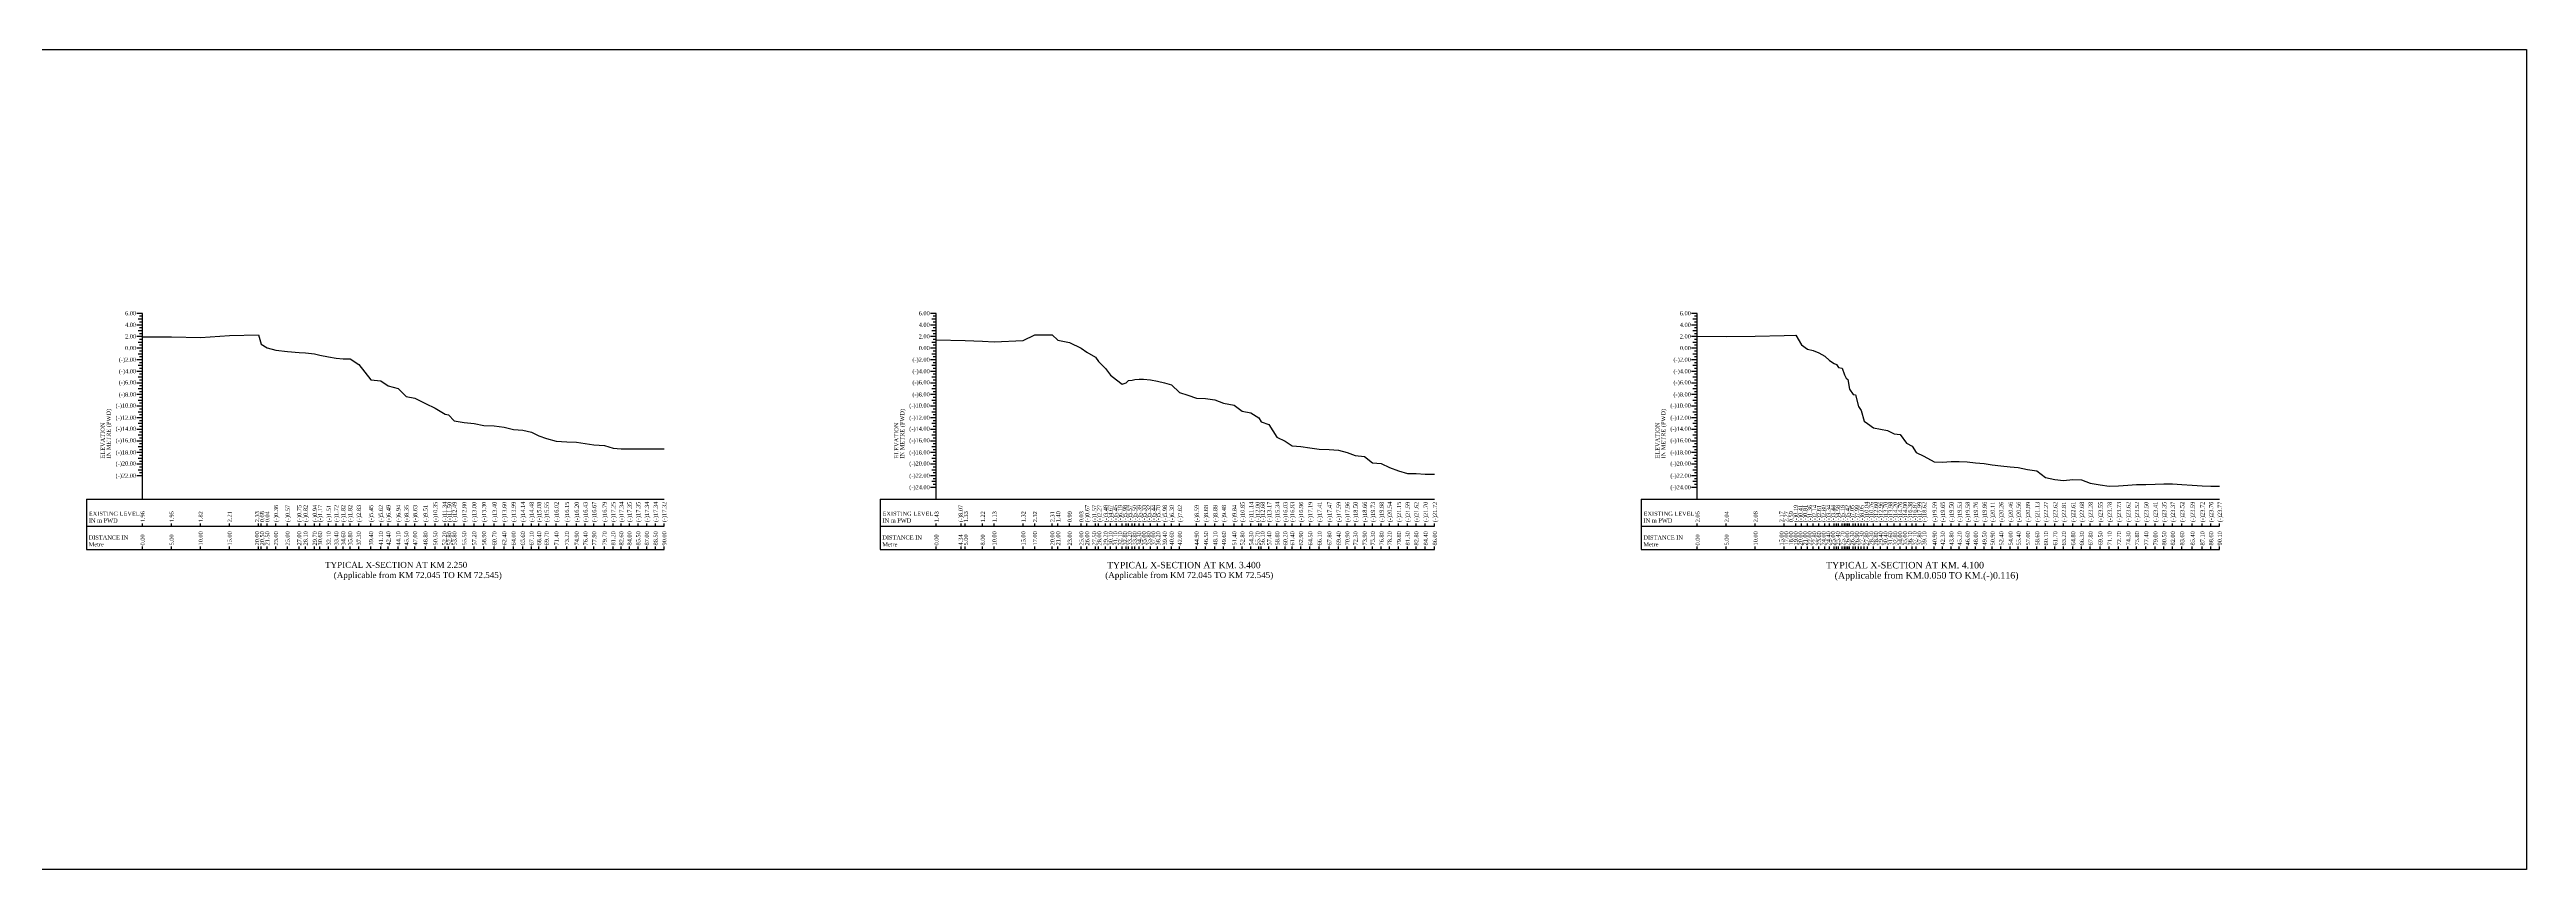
# Model space of a CAD drawing. Header units: metres. Extents: x -1354 to 3686, y -9962 to -7697.
# Drawn here: x -35 to 392.4, y -8033.9 to -7892.6 of the extents above; entities that cross this region are included whole.
import ezdxf
from ezdxf.enums import TextEntityAlignment as Align

# ---------------------------------------------------------------- set-up
doc = ezdxf.new("R2010")
doc.units = ezdxf.units.M
doc.styles.get("Standard").update_dxf_attribs({"font": 'times.ttf'})

msp = doc.modelspace()

# ---------------------------------------------------------------- linework, layer by layer
at = {"color": 0, "lineweight": -2}
for p, q in [((-18.990792, -7938.086818), (-19.990792, -7938.086818)), ((-18.990792, -7940.086818), (-19.990792, -7940.086818)), ((-18.990792, -7939.086818), (-19.740792, -7939.086818)), ((-18.990792, -7938.586818), (-19.490792, -7938.586818)), ((-18.990792, -7939.586818), (-19.490792, -7939.586818)), ((-18.990792, -7940.586818), (-19.490792, -7940.586818)), ((-18.990792, -7970.086818), (-18.990792, -7938.086818)), ((117.949585, -7938.086818), (116.949585, -7938.086818)), ((117.949585, -7940.086818), (116.949585, -7940.086818)), ((117.949585, -7939.086818), (117.199585, -7939.086818)), ((117.949585, -7938.586818), (117.449585, -7938.586818)), ((117.949585, -7939.586818), (117.449585, -7939.586818)), ((117.949585, -7940.586818), (117.449585, -7940.586818)), ((117.949585, -7970.086818), (117.949585, -7938.086818)), ((249.273106, -7938.086818), (248.273106, -7938.086818)), ((249.273106, -7940.086818), (248.273106, -7940.086818)), ((249.273106, -7939.086818), (248.523106, -7939.086818)), ((249.273106, -7938.586818), (248.773106, -7938.586818)), ((249.273106, -7939.586818), (248.773106, -7939.586818)), ((249.273106, -7940.586818), (248.773106, -7940.586818)), ((249.273106, -7970.086818), (249.273106, -7938.086818)), ((-18.990792, -7942.086818), (-19.990792, -7942.086818)), ((-18.990792, -7944.086818), (-19.990792, -7944.086818)), ((-18.990792, -7941.086818), (-19.740792, -7941.086818)), ((-18.990792, -7943.086818), (-19.740792, -7943.086818)), ((-18.990792, -7945.086818), (-19.740792, -7945.086818)), ((-18.990792, -7941.586818), (-19.490792, -7941.586818)), ((-18.990792, -7942.586818), (-19.490792, -7942.586818)), ((-18.990792, -7943.586818), (-19.490792, -7943.586818)), ((-18.990792, -7944.586818), (-19.490792, -7944.586818)), ((117.949585, -7942.086818), (116.949585, -7942.086818)), ((117.949585, -7944.086818), (116.949585, -7944.086818)), ((117.949585, -7941.086818), (117.199585, -7941.086818)), ((117.949585, -7943.086818), (117.199585, -7943.086818)), ((117.949585, -7945.086818), (117.199585, -7945.086818)), ((117.949585, -7941.586818), (117.449585, -7941.586818)), ((117.949585, -7942.586818), (117.449585, -7942.586818)), ((117.949585, -7943.586818), (117.449585, -7943.586818)), ((117.949585, -7944.586818), (117.449585, -7944.586818)), ((249.273106, -7942.086818), (248.273106, -7942.086818)), ((249.273106, -7944.086818), (248.273106, -7944.086818)), ((249.273106, -7941.086818), (248.523106, -7941.086818)), ((249.273106, -7943.086818), (248.523106, -7943.086818)), ((249.273106, -7945.086818), (248.523106, -7945.086818)), ((249.273106, -7941.586818), (248.773106, -7941.586818)), ((249.273106, -7942.586818), (248.773106, -7942.586818)), ((249.273106, -7943.586818), (248.773106, -7943.586818)), ((249.273106, -7944.586818), (248.773106, -7944.586818)), ((-18.990792, -7946.086818), (-19.990792, -7946.086818)), ((-18.990792, -7948.086818), (-19.990792, -7948.086818)), ((-18.990792, -7947.086818), (-19.740792, -7947.086818)), ((-18.990792, -7949.086818), (-19.740792, -7949.086818)), ((-18.990792, -7945.586818), (-19.490792, -7945.586818)), ((-18.990792, -7946.586818), (-19.490792, -7946.586818)), ((-18.990792, -7947.586818), (-19.490792, -7947.586818)), ((-18.990792, -7948.586818), (-19.490792, -7948.586818)), ((117.949585, -7946.086818), (116.949585, -7946.086818)), ((117.949585, -7948.086818), (116.949585, -7948.086818)), ((117.949585, -7947.086818), (117.199585, -7947.086818)), ((117.949585, -7949.086818), (117.199585, -7949.086818)), ((117.949585, -7945.586818), (117.449585, -7945.586818)), ((117.949585, -7946.586818), (117.449585, -7946.586818)), ((117.949585, -7947.586818), (117.449585, -7947.586818)), ((117.949585, -7948.586818), (117.449585, -7948.586818)), ((249.273106, -7946.086818), (248.273106, -7946.086818)), ((249.273106, -7948.086818), (248.273106, -7948.086818)), ((249.273106, -7947.086818), (248.523106, -7947.086818)), ((249.273106, -7949.086818), (248.523106, -7949.086818)), ((249.273106, -7945.586818), (248.773106, -7945.586818)), ((249.273106, -7946.586818), (248.773106, -7946.586818)), ((249.273106, -7947.586818), (248.773106, -7947.586818)), ((249.273106, -7948.586818), (248.773106, -7948.586818)), ((-18.990792, -7950.086818), (-19.990792, -7950.086818)), ((-18.990792, -7952.086818), (-19.990792, -7952.086818)), ((-18.990792, -7951.086818), (-19.740792, -7951.086818)), ((-18.990792, -7953.086818), (-19.740792, -7953.086818)), ((-18.990792, -7949.586818), (-19.490792, -7949.586818)), ((-18.990792, -7950.586818), (-19.490792, -7950.586818)), ((-18.990792, -7951.586818), (-19.490792, -7951.586818)), ((-18.990792, -7952.586818), (-19.490792, -7952.586818)), ((-18.990792, -7953.586818), (-19.490792, -7953.586818)), ((117.949585, -7950.086818), (116.949585, -7950.086818)), ((117.949585, -7952.086818), (116.949585, -7952.086818)), ((117.949585, -7951.086818), (117.199585, -7951.086818)), ((117.949585, -7953.086818), (117.199585, -7953.086818)), ((117.949585, -7949.586818), (117.449585, -7949.586818)), ((117.949585, -7950.586818), (117.449585, -7950.586818)), ((117.949585, -7951.586818), (117.449585, -7951.586818)), ((117.949585, -7952.586818), (117.449585, -7952.586818)), ((117.949585, -7953.586818), (117.449585, -7953.586818)), ((249.273106, -7950.086818), (248.273106, -7950.086818)), ((249.273106, -7952.086818), (248.273106, -7952.086818)), ((249.273106, -7951.086818), (248.523106, -7951.086818)), ((249.273106, -7953.086818), (248.523106, -7953.086818)), ((249.273106, -7949.586818), (248.773106, -7949.586818)), ((249.273106, -7950.586818), (248.773106, -7950.586818)), ((249.273106, -7951.586818), (248.773106, -7951.586818)), ((249.273106, -7952.586818), (248.773106, -7952.586818)), ((249.273106, -7953.586818), (248.773106, -7953.586818)), ((-18.990792, -7954.086818), (-19.990792, -7954.086818)), ((-18.990792, -7956.086818), (-19.990792, -7956.086818)), ((-18.990792, -7955.086818), (-19.740792, -7955.086818)), ((-18.990792, -7957.086818), (-19.740792, -7957.086818)), ((-18.990792, -7954.586818), (-19.490792, -7954.586818)), ((-18.990792, -7955.586818), (-19.490792, -7955.586818)), ((-18.990792, -7956.586818), (-19.490792, -7956.586818)), ((-18.990792, -7957.586818), (-19.490792, -7957.586818)), ((117.949585, -7954.086818), (116.949585, -7954.086818)), ((117.949585, -7956.086818), (116.949585, -7956.086818)), ((117.949585, -7955.086818), (117.199585, -7955.086818)), ((117.949585, -7957.086818), (117.199585, -7957.086818)), ((117.949585, -7954.586818), (117.449585, -7954.586818)), ((117.949585, -7955.586818), (117.449585, -7955.586818)), ((117.949585, -7956.586818), (117.449585, -7956.586818)), ((117.949585, -7957.586818), (117.449585, -7957.586818)), ((249.273106, -7954.086818), (248.273106, -7954.086818)), ((249.273106, -7956.086818), (248.273106, -7956.086818)), ((249.273106, -7955.086818), (248.523106, -7955.086818)), ((249.273106, -7957.086818), (248.523106, -7957.086818)), ((249.273106, -7954.586818), (248.773106, -7954.586818)), ((249.273106, -7955.586818), (248.773106, -7955.586818)), ((249.273106, -7956.586818), (248.773106, -7956.586818)), ((249.273106, -7957.586818), (248.773106, -7957.586818)), ((-18.990792, -7958.086818), (-19.990792, -7958.086818)), ((-18.990792, -7960.086818), (-19.990792, -7960.086818)), ((-18.990792, -7962.086818), (-19.990792, -7962.086818)), ((-18.990792, -7959.086818), (-19.740792, -7959.086818)), ((-18.990792, -7961.086818), (-19.740792, -7961.086818)), ((-18.990792, -7958.586818), (-19.490792, -7958.586818)), ((-18.990792, -7959.586818), (-19.490792, -7959.586818)), ((-18.990792, -7960.586818), (-19.490792, -7960.586818)), ((-18.990792, -7961.586818), (-19.490792, -7961.586818)), ((117.949585, -7958.086818), (116.949585, -7958.086818)), ((117.949585, -7960.086818), (116.949585, -7960.086818)), ((117.949585, -7962.086818), (116.949585, -7962.086818)), ((117.949585, -7959.086818), (117.199585, -7959.086818)), ((117.949585, -7961.086818), (117.199585, -7961.086818)), ((117.949585, -7958.586818), (117.449585, -7958.586818)), ((117.949585, -7959.586818), (117.449585, -7959.586818)), ((117.949585, -7960.586818), (117.449585, -7960.586818)), ((117.949585, -7961.586818), (117.449585, -7961.586818)), ((249.273106, -7958.086818), (248.273106, -7958.086818)), ((249.273106, -7960.086818), (248.273106, -7960.086818)), ((249.273106, -7962.086818), (248.273106, -7962.086818)), ((249.273106, -7959.086818), (248.523106, -7959.086818)), ((249.273106, -7961.086818), (248.523106, -7961.086818)), ((249.273106, -7958.586818), (248.773106, -7958.586818)), ((249.273106, -7959.586818), (248.773106, -7959.586818)), ((249.273106, -7960.586818), (248.773106, -7960.586818)), ((249.273106, -7961.586818), (248.773106, -7961.586818)), ((-18.990792, -7964.086818), (-19.990792, -7964.086818)), ((-18.990792, -7966.086818), (-19.990792, -7966.086818)), ((-18.990792, -7963.086818), (-19.740792, -7963.086818)), ((-18.990792, -7965.086818), (-19.740792, -7965.086818)), ((-18.990792, -7962.586818), (-19.490792, -7962.586818)), ((-18.990792, -7963.586818), (-19.490792, -7963.586818)), ((-18.990792, -7964.586818), (-19.490792, -7964.586818)), ((-18.990792, -7965.586818), (-19.490792, -7965.586818)), ((117.949585, -7964.086818), (116.949585, -7964.086818)), ((117.949585, -7966.086818), (116.949585, -7966.086818)), ((117.949585, -7963.086818), (117.199585, -7963.086818)), ((117.949585, -7965.086818), (117.199585, -7965.086818)), ((117.949585, -7962.586818), (117.449585, -7962.586818)), ((117.949585, -7963.586818), (117.449585, -7963.586818)), ((117.949585, -7964.586818), (117.449585, -7964.586818)), ((117.949585, -7965.586818), (117.449585, -7965.586818)), ((249.273106, -7964.086818), (248.273106, -7964.086818)), ((249.273106, -7966.086818), (248.273106, -7966.086818)), ((249.273106, -7963.086818), (248.523106, -7963.086818)), ((249.273106, -7965.086818), (248.523106, -7965.086818)), ((249.273106, -7962.586818), (248.773106, -7962.586818)), ((249.273106, -7963.586818), (248.773106, -7963.586818)), ((249.273106, -7964.586818), (248.773106, -7964.586818)), ((249.273106, -7965.586818), (248.773106, -7965.586818)), ((-28.662602, -7970.086818), (71.009208, -7970.086818)), ((108.277774, -7970.086818), (203.949585, -7970.086818)), ((117.949585, -7968.086818), (116.949585, -7968.086818)), ((117.949585, -7967.086818), (117.199585, -7967.086818)), ((117.949585, -7966.586818), (117.449585, -7966.586818)), ((117.949585, -7967.586818), (117.449585, -7967.586818)), ((239.601295, -7970.086818), (339.373106, -7970.086818)), ((249.273106, -7968.086818), (248.273106, -7968.086818)), ((249.273106, -7967.086818), (248.523106, -7967.086818)), ((249.273106, -7966.586818), (248.773106, -7966.586818)), ((249.273106, -7967.586818), (248.773106, -7967.586818)), ((-28.662602, -7974.792125), (71.009208, -7974.792125)), ((108.277774, -7974.792125), (203.949585, -7974.792125)), ((239.601295, -7974.792125), (339.373106, -7974.792125)), ((-28.662602, -7978.792125), (71.009208, -7978.792125)), ((108.277774, -7978.792125), (203.949585, -7978.792125)), ((239.601295, -7978.792125), (339.373106, -7978.792125))]:
    msp.add_line(p, q, dxfattribs=at)
for p, q in [((-18.990792, -7944.086818), (-19.990792, -7944.086818)), ((117.949585, -7944.086818), (116.949585, -7944.086818)), ((249.273106, -7944.086818), (248.273106, -7944.086818)), ((-28.662602, -7970.086818), (-28.662602, -7978.792125)), ((108.277774, -7970.086818), (108.277774, -7978.792125)), ((239.601295, -7970.086818), (239.601295, -7978.792125)), ((-18.990792, -7974.792125), (-18.990792, -7974.292125)), ((-13.990792, -7974.792125), (-13.990792, -7974.292125)), ((-8.990792, -7974.792125), (-8.990792, -7974.292125)), ((-3.990792, -7974.792125), (-3.990792, -7974.292125)), ((1.009208, -7974.792125), (1.009208, -7974.292125)), ((1.509208, -7974.792125), (1.509208, -7974.292125)), ((2.509208, -7974.792125), (2.509208, -7974.292125)), ((4.009208, -7974.792125), (4.009208, -7974.292125)), ((6.009208, -7974.792125), (6.009208, -7974.292125)), ((8.009208, -7974.792125), (8.009208, -7974.292125)), ((9.109208, -7974.792125), (9.109208, -7974.292125)), ((10.709208, -7974.792125), (10.709208, -7974.292125)), ((11.609208, -7974.792125), (11.609208, -7974.292125)), ((13.109208, -7974.792125), (13.109208, -7974.292125)), ((14.409208, -7974.792125), (14.409208, -7974.292125)), ((15.609208, -7974.792125), (15.609208, -7974.292125)), ((16.809208, -7974.792125), (16.809208, -7974.292125)), ((18.309208, -7974.792125), (18.309208, -7974.292125)), ((20.409208, -7974.792125), (20.409208, -7974.292125)), ((22.109208, -7974.792125), (22.109208, -7974.292125)), ((23.409208, -7974.792125), (23.409208, -7974.292125)), ((25.109208, -7974.792125), (25.109208, -7974.292125)), ((26.509208, -7974.792125), (26.509208, -7974.292125)), ((28.009208, -7974.792125), (28.009208, -7974.292125)), ((29.809208, -7974.792125), (29.809208, -7974.292125)), ((31.509208, -7974.792125), (31.509208, -7974.292125)), ((33.209208, -7974.792125), (33.209208, -7974.292125)), ((33.809208, -7974.792125), (33.809208, -7974.292125)), ((34.809208, -7974.792125), (34.809208, -7974.292125)), ((36.509208, -7974.792125), (36.509208, -7974.292125)), ((38.209208, -7974.792125), (38.209208, -7974.292125)), ((39.909208, -7974.792125), (39.909208, -7974.292125)), ((41.709208, -7974.792125), (41.709208, -7974.292125)), ((43.409208, -7974.792125), (43.409208, -7974.292125)), ((45.009208, -7974.792125), (45.009208, -7974.292125)), ((46.609208, -7974.792125), (46.609208, -7974.292125)), ((48.109208, -7974.792125), (48.109208, -7974.292125)), ((49.409208, -7974.792125), (49.409208, -7974.292125)), ((50.709208, -7974.792125), (50.709208, -7974.292125)), ((52.409208, -7974.792125), (52.409208, -7974.292125)), ((54.209208, -7974.792125), (54.209208, -7974.292125)), ((55.909208, -7974.792125), (55.909208, -7974.292125)), ((57.409208, -7974.792125), (57.409208, -7974.292125)), ((58.909208, -7974.792125), (58.909208, -7974.292125)), ((60.709208, -7974.792125), (60.709208, -7974.292125)), ((62.209208, -7974.792125), (62.209208, -7974.292125)), ((63.609208, -7974.792125), (63.609208, -7974.292125)), ((65.009208, -7974.792125), (65.009208, -7974.292125)), ((66.509208, -7974.792125), (66.509208, -7974.292125)), ((68.009208, -7974.792125), (68.009208, -7974.292125)), ((69.509208, -7974.792125), (69.509208, -7974.292125)), ((71.009208, -7974.792125), (71.009208, -7974.292125)), ((117.949585, -7974.792125), (117.949585, -7974.292125)), ((122.289585, -7974.792125), (122.289585, -7974.292125)), ((122.949585, -7974.792125), (122.949585, -7974.292125)), ((125.949585, -7974.792125), (125.949585, -7974.292125)), ((127.949585, -7974.792125), (127.949585, -7974.292125)), ((132.949585, -7974.792125), (132.949585, -7974.292125)), ((134.949585, -7974.792125), (134.949585, -7974.292125)), ((137.949585, -7974.792125), (137.949585, -7974.292125)), ((138.949585, -7974.792125), (138.949585, -7974.292125)), ((140.949585, -7974.792125), (140.949585, -7974.292125)), ((142.949585, -7974.792125), (142.949585, -7974.292125)), ((143.949585, -7974.792125), (143.949585, -7974.292125)), ((145.449585, -7974.792125), (145.449585, -7974.292125)), ((145.949585, -7974.792125), (145.949585, -7974.292125)), ((147.149585, -7974.792125), (147.149585, -7974.292125)), ((148.049585, -7974.792125), (148.049585, -7974.292125)), ((149.049585, -7974.792125), (149.049585, -7974.292125)), ((150.049585, -7974.792125), (150.049585, -7974.292125)), ((150.749585, -7974.792125), (150.749585, -7974.292125)), ((151.149585, -7974.792125), (151.149585, -7974.292125)), ((151.749585, -7974.792125), (151.749585, -7974.292125)), ((152.249585, -7974.792125), (152.249585, -7974.292125)), ((152.949585, -7974.792125), (152.949585, -7974.292125)), ((153.749585, -7974.792125), (153.749585, -7974.292125)), ((154.949585, -7974.792125), (154.949585, -7974.292125)), ((156.149585, -7974.792125), (156.149585, -7974.292125)), ((157.349585, -7974.792125), (157.349585, -7974.292125)), ((158.549585, -7974.792125), (158.549585, -7974.292125)), ((159.949585, -7974.792125), (159.949585, -7974.292125)), ((162.849585, -7974.792125), (162.849585, -7974.292125)), ((164.449585, -7974.792125), (164.449585, -7974.292125)), ((166.049585, -7974.792125), (166.049585, -7974.292125)), ((167.549585, -7974.792125), (167.549585, -7974.292125)), ((169.349585, -7974.792125), (169.349585, -7974.292125)), ((170.749585, -7974.792125), (170.749585, -7974.292125)), ((172.249585, -7974.792125), (172.249585, -7974.292125)), ((173.649585, -7974.792125), (173.649585, -7974.292125)), ((174.049585, -7974.792125), (174.049585, -7974.292125)), ((175.349585, -7974.792125), (175.349585, -7974.292125)), ((176.749585, -7974.792125), (176.749585, -7974.292125)), ((178.149585, -7974.792125), (178.149585, -7974.292125)), ((179.349585, -7974.792125), (179.349585, -7974.292125)), ((180.849585, -7974.792125), (180.849585, -7974.292125)), ((182.449585, -7974.792125), (182.449585, -7974.292125)), ((184.049585, -7974.792125), (184.049585, -7974.292125)), ((185.749585, -7974.792125), (185.749585, -7974.292125)), ((187.349585, -7974.792125), (187.349585, -7974.292125)), ((188.849585, -7974.792125), (188.849585, -7974.292125)), ((190.249585, -7974.792125), (190.249585, -7974.292125)), ((191.849585, -7974.792125), (191.849585, -7974.292125)), ((193.249585, -7974.792125), (193.249585, -7974.292125)), ((194.749585, -7974.792125), (194.749585, -7974.292125)), ((196.149585, -7974.792125), (196.149585, -7974.292125)), ((197.749585, -7974.792125), (197.749585, -7974.292125)), ((199.249585, -7974.792125), (199.249585, -7974.292125)), ((200.749585, -7974.792125), (200.749585, -7974.292125)), ((202.349585, -7974.792125), (202.349585, -7974.292125)), ((203.949585, -7974.792125), (203.949585, -7974.292125)), ((249.273106, -7974.792125), (249.273106, -7974.292125)), ((254.273106, -7974.792125), (254.273106, -7974.292125)), ((259.273106, -7974.792125), (259.273106, -7974.292125)), ((264.273106, -7974.792125), (264.273106, -7974.292125)), ((266.273106, -7974.792125), (266.273106, -7974.292125)), ((267.273106, -7974.792125), (267.273106, -7974.292125)), ((268.273106, -7974.792125), (268.273106, -7974.292125)), ((269.273106, -7974.792125), (269.273106, -7974.292125)), ((270.273106, -7974.792125), (270.273106, -7974.292125)), ((271.273106, -7974.792125), (271.273106, -7974.292125)), ((272.073106, -7974.792125), (272.073106, -7974.292125)), ((272.873106, -7974.792125), (272.873106, -7974.292125)), ((273.273106, -7974.792125), (273.273106, -7974.292125)), ((273.673106, -7974.792125), (273.673106, -7974.292125)), ((274.273106, -7974.792125), (274.273106, -7974.292125)), ((274.673106, -7974.792125), (274.673106, -7974.292125)), ((274.973106, -7974.792125), (274.973106, -7974.292125)), ((275.273106, -7974.792125), (275.273106, -7974.292125)), ((275.573106, -7974.792125), (275.573106, -7974.292125)), ((276.173106, -7974.792125), (276.173106, -7974.292125)), ((276.573106, -7974.792125), (276.573106, -7974.292125)), ((277.073106, -7974.792125), (277.073106, -7974.292125)), ((277.573106, -7974.792125), (277.573106, -7974.292125)), ((278.073106, -7974.792125), (278.073106, -7974.292125)), ((278.673106, -7974.792125), (278.673106, -7974.292125)), ((279.673106, -7974.792125), (279.673106, -7974.292125)), ((280.873106, -7974.792125), (280.873106, -7974.292125)), ((282.073106, -7974.792125), (282.073106, -7974.292125)), ((283.273106, -7974.792125), (283.273106, -7974.292125)), ((284.273106, -7974.792125), (284.273106, -7974.292125)), ((285.373106, -7974.792125), (285.373106, -7974.292125)), ((286.373106, -7974.792125), (286.373106, -7974.292125)), ((287.073106, -7974.792125), (287.073106, -7974.292125)), ((288.373106, -7974.792125), (288.373106, -7974.292125)), ((290.173106, -7974.792125), (290.173106, -7974.292125)), ((291.573106, -7974.792125), (291.573106, -7974.292125)), ((293.073106, -7974.792125), (293.073106, -7974.292125)), ((294.473106, -7974.792125), (294.473106, -7974.292125)), ((295.873106, -7974.792125), (295.873106, -7974.292125)), ((297.273106, -7974.792125), (297.273106, -7974.292125)), ((298.773106, -7974.792125), (298.773106, -7974.292125)), ((300.173106, -7974.792125), (300.173106, -7974.292125)), ((301.673106, -7974.792125), (301.673106, -7974.292125)), ((303.273106, -7974.792125), (303.273106, -7974.292125)), ((304.673106, -7974.792125), (304.673106, -7974.292125)), ((306.273106, -7974.792125), (306.273106, -7974.292125)), ((307.873106, -7974.792125), (307.873106, -7974.292125)), ((309.373106, -7974.792125), (309.373106, -7974.292125)), ((310.973106, -7974.792125), (310.973106, -7974.292125)), ((312.473106, -7974.792125), (312.473106, -7974.292125)), ((314.073106, -7974.792125), (314.073106, -7974.292125)), ((315.573106, -7974.792125), (315.573106, -7974.292125)), ((317.073106, -7974.792125), (317.073106, -7974.292125)), ((318.773106, -7974.792125), (318.773106, -7974.292125)), ((320.373106, -7974.792125), (320.373106, -7974.292125)), ((321.973106, -7974.792125), (321.973106, -7974.292125)), ((323.573106, -7974.792125), (323.573106, -7974.292125)), ((325.073106, -7974.792125), (325.073106, -7974.292125)), ((326.673106, -7974.792125), (326.673106, -7974.292125)), ((328.273106, -7974.792125), (328.273106, -7974.292125)), ((329.773106, -7974.792125), (329.773106, -7974.292125)), ((331.273106, -7974.792125), (331.273106, -7974.292125)), ((332.873106, -7974.792125), (332.873106, -7974.292125)), ((334.673106, -7974.792125), (334.673106, -7974.292125)), ((336.373106, -7974.792125), (336.373106, -7974.292125)), ((337.873106, -7974.792125), (337.873106, -7974.292125)), ((339.373106, -7974.792125), (339.373106, -7974.292125)), ((-18.990792, -7978.792125), (-18.990792, -7978.292125)), ((-13.990792, -7978.792125), (-13.990792, -7978.292125)), ((-8.990792, -7978.792125), (-8.990792, -7978.292125)), ((-3.990792, -7978.792125), (-3.990792, -7978.292125)), ((1.009208, -7978.792125), (1.009208, -7978.292125)), ((1.509208, -7978.792125), (1.509208, -7978.292125)), ((2.509208, -7978.792125), (2.509208, -7978.292125)), ((4.009208, -7978.792125), (4.009208, -7978.292125)), ((6.009208, -7978.792125), (6.009208, -7978.292125)), ((8.009208, -7978.792125), (8.009208, -7978.292125)), ((9.109208, -7978.792125), (9.109208, -7978.292125)), ((10.709208, -7978.792125), (10.709208, -7978.292125)), ((11.609208, -7978.792125), (11.609208, -7978.292125)), ((13.109208, -7978.792125), (13.109208, -7978.292125)), ((14.409208, -7978.792125), (14.409208, -7978.292125)), ((15.609208, -7978.792125), (15.609208, -7978.292125)), ((16.809208, -7978.792125), (16.809208, -7978.292125)), ((18.309208, -7978.792125), (18.309208, -7978.292125)), ((20.409208, -7978.792125), (20.409208, -7978.292125)), ((22.109208, -7978.792125), (22.109208, -7978.292125)), ((23.409208, -7978.792125), (23.409208, -7978.292125)), ((25.109208, -7978.792125), (25.109208, -7978.292125)), ((26.509208, -7978.792125), (26.509208, -7978.292125)), ((28.009208, -7978.792125), (28.009208, -7978.292125)), ((29.809208, -7978.792125), (29.809208, -7978.292125)), ((31.509208, -7978.792125), (31.509208, -7978.292125)), ((33.209208, -7978.792125), (33.209208, -7978.292125)), ((33.809208, -7978.792125), (33.809208, -7978.292125)), ((34.809208, -7978.792125), (34.809208, -7978.292125)), ((36.509208, -7978.792125), (36.509208, -7978.292125)), ((38.209208, -7978.792125), (38.209208, -7978.292125)), ((39.909208, -7978.792125), (39.909208, -7978.292125)), ((41.709208, -7978.792125), (41.709208, -7978.292125)), ((43.409208, -7978.792125), (43.409208, -7978.292125)), ((45.009208, -7978.792125), (45.009208, -7978.292125)), ((46.609208, -7978.792125), (46.609208, -7978.292125)), ((48.109208, -7978.792125), (48.109208, -7978.292125)), ((49.409208, -7978.792125), (49.409208, -7978.292125)), ((50.709208, -7978.792125), (50.709208, -7978.292125)), ((52.409208, -7978.792125), (52.409208, -7978.292125)), ((54.209208, -7978.792125), (54.209208, -7978.292125)), ((55.909208, -7978.792125), (55.909208, -7978.292125)), ((57.409208, -7978.792125), (57.409208, -7978.292125)), ((58.909208, -7978.792125), (58.909208, -7978.292125)), ((60.709208, -7978.792125), (60.709208, -7978.292125)), ((62.209208, -7978.792125), (62.209208, -7978.292125)), ((63.609208, -7978.792125), (63.609208, -7978.292125)), ((65.009208, -7978.792125), (65.009208, -7978.292125)), ((66.509208, -7978.792125), (66.509208, -7978.292125)), ((68.009208, -7978.792125), (68.009208, -7978.292125)), ((69.509208, -7978.792125), (69.509208, -7978.292125)), ((71.009208, -7978.792125), (71.009208, -7978.292125)), ((117.949585, -7978.792125), (117.949585, -7978.292125)), ((122.289585, -7978.792125), (122.289585, -7978.292125)), ((122.949585, -7978.792125), (122.949585, -7978.292125)), ((125.949585, -7978.792125), (125.949585, -7978.292125)), ((127.949585, -7978.792125), (127.949585, -7978.292125)), ((132.949585, -7978.792125), (132.949585, -7978.292125)), ((134.949585, -7978.792125), (134.949585, -7978.292125)), ((137.949585, -7978.792125), (137.949585, -7978.292125)), ((138.949585, -7978.792125), (138.949585, -7978.292125)), ((140.949585, -7978.792125), (140.949585, -7978.292125)), ((142.949585, -7978.792125), (142.949585, -7978.292125)), ((143.949585, -7978.792125), (143.949585, -7978.292125)), ((145.449585, -7978.792125), (145.449585, -7978.292125)), ((145.949585, -7978.792125), (145.949585, -7978.292125)), ((147.149585, -7978.792125), (147.149585, -7978.292125)), ((148.049585, -7978.792125), (148.049585, -7978.292125)), ((149.049585, -7978.792125), (149.049585, -7978.292125)), ((150.049585, -7978.792125), (150.049585, -7978.292125)), ((150.749585, -7978.792125), (150.749585, -7978.292125)), ((151.149585, -7978.792125), (151.149585, -7978.292125)), ((151.749585, -7978.792125), (151.749585, -7978.292125)), ((152.249585, -7978.792125), (152.249585, -7978.292125)), ((152.949585, -7978.792125), (152.949585, -7978.292125)), ((153.749585, -7978.792125), (153.749585, -7978.292125)), ((154.949585, -7978.792125), (154.949585, -7978.292125)), ((156.149585, -7978.792125), (156.149585, -7978.292125)), ((157.349585, -7978.792125), (157.349585, -7978.292125)), ((158.549585, -7978.792125), (158.549585, -7978.292125)), ((159.949585, -7978.792125), (159.949585, -7978.292125)), ((162.849585, -7978.792125), (162.849585, -7978.292125)), ((164.449585, -7978.792125), (164.449585, -7978.292125)), ((166.049585, -7978.792125), (166.049585, -7978.292125)), ((167.549585, -7978.792125), (167.549585, -7978.292125)), ((169.349585, -7978.792125), (169.349585, -7978.292125)), ((170.749585, -7978.792125), (170.749585, -7978.292125)), ((172.249585, -7978.792125), (172.249585, -7978.292125)), ((173.649585, -7978.792125), (173.649585, -7978.292125)), ((174.049585, -7978.792125), (174.049585, -7978.292125)), ((175.349585, -7978.792125), (175.349585, -7978.292125)), ((176.749585, -7978.792125), (176.749585, -7978.292125)), ((178.149585, -7978.792125), (178.149585, -7978.292125)), ((179.349585, -7978.792125), (179.349585, -7978.292125)), ((180.849585, -7978.792125), (180.849585, -7978.292125)), ((182.449585, -7978.792125), (182.449585, -7978.292125)), ((184.049585, -7978.792125), (184.049585, -7978.292125)), ((185.749585, -7978.792125), (185.749585, -7978.292125)), ((187.349585, -7978.792125), (187.349585, -7978.292125)), ((188.849585, -7978.792125), (188.849585, -7978.292125)), ((190.249585, -7978.792125), (190.249585, -7978.292125)), ((191.849585, -7978.792125), (191.849585, -7978.292125)), ((193.249585, -7978.792125), (193.249585, -7978.292125)), ((194.749585, -7978.792125), (194.749585, -7978.292125)), ((196.149585, -7978.792125), (196.149585, -7978.292125)), ((197.749585, -7978.792125), (197.749585, -7978.292125)), ((199.249585, -7978.792125), (199.249585, -7978.292125)), ((200.749585, -7978.792125), (200.749585, -7978.292125)), ((202.349585, -7978.792125), (202.349585, -7978.292125)), ((203.949585, -7978.792125), (203.949585, -7978.292125)), ((249.273106, -7978.792125), (249.273106, -7978.292125)), ((254.273106, -7978.792125), (254.273106, -7978.292125)), ((259.273106, -7978.792125), (259.273106, -7978.292125)), ((264.273106, -7978.792125), (264.273106, -7978.292125)), ((266.273106, -7978.792125), (266.273106, -7978.292125)), ((267.273106, -7978.792125), (267.273106, -7978.292125)), ((268.273106, -7978.792125), (268.273106, -7978.292125)), ((269.273106, -7978.792125), (269.273106, -7978.292125)), ((270.273106, -7978.792125), (270.273106, -7978.292125)), ((271.273106, -7978.792125), (271.273106, -7978.292125)), ((272.073106, -7978.792125), (272.073106, -7978.292125)), ((272.873106, -7978.792125), (272.873106, -7978.292125)), ((273.273106, -7978.792125), (273.273106, -7978.292125)), ((273.673106, -7978.792125), (273.673106, -7978.292125)), ((274.273106, -7978.792125), (274.273106, -7978.292125)), ((274.673106, -7978.792125), (274.673106, -7978.292125)), ((274.973106, -7978.792125), (274.973106, -7978.292125)), ((275.273106, -7978.792125), (275.273106, -7978.292125)), ((275.573106, -7978.792125), (275.573106, -7978.292125)), ((276.173106, -7978.792125), (276.173106, -7978.292125)), ((276.573106, -7978.792125), (276.573106, -7978.292125)), ((277.073106, -7978.792125), (277.073106, -7978.292125)), ((277.573106, -7978.792125), (277.573106, -7978.292125)), ((278.073106, -7978.792125), (278.073106, -7978.292125)), ((278.673106, -7978.792125), (278.673106, -7978.292125)), ((279.673106, -7978.792125), (279.673106, -7978.292125)), ((280.873106, -7978.792125), (280.873106, -7978.292125)), ((282.073106, -7978.792125), (282.073106, -7978.292125)), ((283.273106, -7978.792125), (283.273106, -7978.292125)), ((284.273106, -7978.792125), (284.273106, -7978.292125)), ((285.373106, -7978.792125), (285.373106, -7978.292125)), ((286.373106, -7978.792125), (286.373106, -7978.292125)), ((287.073106, -7978.792125), (287.073106, -7978.292125)), ((288.373106, -7978.792125), (288.373106, -7978.292125)), ((290.173106, -7978.792125), (290.173106, -7978.292125)), ((291.573106, -7978.792125), (291.573106, -7978.292125)), ((293.073106, -7978.792125), (293.073106, -7978.292125)), ((294.473106, -7978.792125), (294.473106, -7978.292125)), ((295.873106, -7978.792125), (295.873106, -7978.292125)), ((297.273106, -7978.792125), (297.273106, -7978.292125)), ((298.773106, -7978.792125), (298.773106, -7978.292125)), ((300.173106, -7978.792125), (300.173106, -7978.292125)), ((301.673106, -7978.792125), (301.673106, -7978.292125)), ((303.273106, -7978.792125), (303.273106, -7978.292125)), ((304.673106, -7978.792125), (304.673106, -7978.292125)), ((306.273106, -7978.792125), (306.273106, -7978.292125)), ((307.873106, -7978.792125), (307.873106, -7978.292125)), ((309.373106, -7978.792125), (309.373106, -7978.292125)), ((310.973106, -7978.792125), (310.973106, -7978.292125)), ((312.473106, -7978.792125), (312.473106, -7978.292125)), ((314.073106, -7978.792125), (314.073106, -7978.292125)), ((315.573106, -7978.792125), (315.573106, -7978.292125)), ((317.073106, -7978.792125), (317.073106, -7978.292125)), ((318.773106, -7978.792125), (318.773106, -7978.292125)), ((320.373106, -7978.792125), (320.373106, -7978.292125)), ((321.973106, -7978.792125), (321.973106, -7978.292125)), ((323.573106, -7978.792125), (323.573106, -7978.292125)), ((325.073106, -7978.792125), (325.073106, -7978.292125)), ((326.673106, -7978.792125), (326.673106, -7978.292125)), ((328.273106, -7978.792125), (328.273106, -7978.292125)), ((329.773106, -7978.792125), (329.773106, -7978.292125)), ((331.273106, -7978.792125), (331.273106, -7978.292125)), ((332.873106, -7978.792125), (332.873106, -7978.292125)), ((334.673106, -7978.792125), (334.673106, -7978.292125)), ((336.373106, -7978.792125), (336.373106, -7978.292125)), ((337.873106, -7978.792125), (337.873106, -7978.292125)), ((339.373106, -7978.792125), (339.373106, -7978.292125))]:
    msp.add_line(p, q)
at = {"color": 3, "linetype": 'Continuous', "lineweight": -3, "ltscale": 0.5}
msp.add_lwpolyline([(-574.814357, -7892.602552), (392.352564, -7892.602552), (392.352564, -8033.938612), (-574.814357, -8033.938612)], close=True, dxfattribs=at)
for points in [[(-18.990792, -7942.126818), (-13.990792, -7942.136818), (-8.990792, -7942.266818), (-3.990792, -7941.876818), (1.009208, -7941.756818), (1.509208, -7943.406818), (2.509208, -7944.046818), (4.009208, -7944.446818), (6.009208, -7944.656818), (8.009208, -7944.836818), (9.109208, -7944.906818), (10.709208, -7945.026818), (11.609208, -7945.256818), (13.109208, -7945.596818), (14.409208, -7945.806818), (15.609208, -7945.906818), (16.809208, -7945.906818), (18.309208, -7946.916818), (20.409208, -7949.536818), (22.109208, -7949.706818), (23.409208, -7950.576818), (25.109208, -7951.026818), (26.509208, -7952.436818), (28.009208, -7952.716818), (29.809208, -7953.596818), (31.509208, -7954.436818), (33.209208, -7955.426818), (33.809208, -7955.586818), (34.809208, -7956.576818), (36.509208, -7956.886818), (38.209208, -7957.086818), (39.909208, -7957.386818), (41.709208, -7957.486818), (43.409208, -7957.686818), (45.009208, -7958.076818), (46.609208, -7958.226818), (48.109208, -7958.566818), (49.409208, -7959.166818), (50.709208, -7959.636818), (52.409208, -7960.106818), (54.209208, -7960.236818), (55.909208, -7960.286818), (57.409208, -7960.516818), (58.909208, -7960.756818), (60.709208, -7960.876818), (62.209208, -7961.336818), (63.609208, -7961.426818), (65.009208, -7961.436818), (66.509208, -7961.436818), (68.009208, -7961.426818), (69.509208, -7961.426818), (71.009208, -7961.406818)], [(117.949585, -7942.656818), (122.949585, -7942.756818), (125.949585, -7942.866818), (127.949585, -7942.956818), (132.949585, -7942.766818), (134.949585, -7941.766818), (137.949585, -7941.776818), (138.949585, -7942.686818), (140.949585, -7943.096818), (142.949585, -7944.056818), (143.949585, -7944.756818), (145.449585, -7945.656818), (145.949585, -7946.356818), (147.149585, -7947.566818), (148.049585, -7948.756818), (149.049585, -7949.536818), (150.049585, -7950.276818), (150.749585, -7950.066818), (151.149585, -7949.656818), (151.749585, -7949.586818), (152.249585, -7949.476818), (152.949585, -7949.416818), (153.749585, -7949.406818), (154.949585, -7949.526818), (156.149585, -7949.786818), (157.349585, -7950.066818), (158.549585, -7950.386818), (159.949585, -7951.706818), (161.349585, -7952.156818), (162.849585, -7952.676818), (164.449585, -7952.766818), (166.049585, -7952.966818), (167.549585, -7953.566818), (169.349585, -7953.926818), (170.749585, -7954.936818), (172.249585, -7955.226818), (173.649585, -7956.086818), (174.049585, -7956.766818), (175.349585, -7957.256818), (176.749585, -7959.426818), (178.149585, -7960.116818), (179.349585, -7960.916818), (180.849585, -7961.046818), (182.449585, -7961.276818), (184.049585, -7961.496818), (185.749585, -7961.556818), (187.349585, -7961.676818), (188.849585, -7962.046818), (190.249585, -7962.586818), (191.849585, -7962.746818), (193.249585, -7963.816818), (194.749585, -7963.966818), (196.149585, -7964.626818), (197.749585, -7965.236818), (199.249585, -7965.676818), (200.749585, -7965.706818), (202.349585, -7965.786818), (203.949585, -7965.806818)], [(249.273106, -7942.036818), (254.273106, -7942.046818), (259.273106, -7942.006818), (264.273106, -7941.916818), (266.273106, -7941.816818), (267.273106, -7943.496818), (268.273106, -7944.276818), (269.273106, -7944.496818), (270.273106, -7944.896818), (271.273106, -7945.446818), (272.073106, -7946.226818), (272.873106, -7946.696818), (273.273106, -7946.886818), (273.673106, -7947.426818), (274.273106, -7947.526818), (274.673106, -7948.666818), (274.973106, -7949.266818), (275.273106, -7949.506818), (275.573106, -7951.136818), (276.173106, -7952.076818), (276.573106, -7952.136818), (277.073106, -7954.126818), (277.573106, -7954.846818), (278.073106, -7956.686818), (278.673106, -7957.046818), (279.673106, -7957.786818), (280.873106, -7958.066818), (282.073106, -7958.286818), (283.273106, -7958.846818), (284.273106, -7958.986818), (285.373106, -7960.466818), (286.373106, -7960.956818), (287.073106, -7962.076818), (288.373106, -7962.706818), (290.173106, -7963.676818), (291.573106, -7963.736818), (293.073106, -7963.586818), (294.473106, -7963.616818), (295.873106, -7963.666818), (297.273106, -7963.846818), (298.773106, -7963.946818), (300.173106, -7964.196818), (301.673106, -7964.346818), (303.273106, -7964.546818), (304.673106, -7964.646818), (306.273106, -7964.976818), (307.873106, -7965.216818), (309.373106, -7966.356818), (310.973106, -7966.706818), (312.473106, -7966.896818), (314.073106, -7966.696818), (315.573106, -7966.766818), (317.073106, -7967.366818), (318.773106, -7967.636818), (320.373106, -7967.866818), (321.973106, -7967.816818), (323.573106, -7967.706818), (325.073106, -7967.606818), (326.673106, -7967.586818), (328.273106, -7967.496818), (329.773106, -7967.436818), (331.273106, -7967.456818), (332.873106, -7967.606818), (334.673106, -7967.676818), (336.373106, -7967.806818), (337.873106, -7967.846818), (339.373106, -7967.856818)]]:
    msp.add_lwpolyline(points)
at = {"color": 0, "lineweight": -2}
for points in [[(-23.990792, -7963.129331, 0, 0, 0), (-23.990792, -7955.382664, 0.276667, 0, 0), (-23.990792, -7954.829331, 0, 0, 0)], [(112.949585, -7963.129331, 0, 0, 0), (112.949585, -7955.382664, 0.276667, 0, 0), (112.949585, -7954.829331, 0, 0, 0)], [(244.273106, -7963.129331, 0, 0, 0), (244.273106, -7955.382664, 0.276667, 0, 0), (244.273106, -7954.829331, 0, 0, 0)]]:
    msp.add_lwpolyline(points, format="xyseb", dxfattribs=at)

# ---------------------------------------------------------------- texts
for s, p in [('4.00', (-20.090792, -7940.411818)), ('6.00', (-20.090792, -7938.411818)), ('4.00', (116.849585, -7940.411818)), ('6.00', (116.849585, -7938.411818)), ('4.00', (248.173106, -7940.411818)), ('6.00', (248.173106, -7938.411818)), ('0.00', (-20.090792, -7944.411818)), ('2.00', (-20.090792, -7942.411818)), ('0.00', (116.849585, -7944.411818)), ('2.00', (116.849585, -7942.411818)), ('0.00', (248.173106, -7944.411818)), ('2.00', (248.173106, -7942.411818)), ('(-)2.00', (-20.090792, -7946.411818)), ('(-)4.00', (-20.090792, -7948.411818)), ('(-)2.00', (116.849585, -7946.411818)), ('(-)4.00', (116.849585, -7948.411818)), ('(-)2.00', (248.173106, -7946.411818)), ('(-)4.00', (248.173106, -7948.411818)), ('(-)10.00', (-20.090792, -7954.320765)), ('(-)6.00', (-20.090792, -7950.336818)), ('(-)8.00', (-20.090792, -7952.411818)), ('(-)10.00', (116.849585, -7954.320765)), ('(-)6.00', (116.849585, -7950.336818)), ('(-)8.00', (116.849585, -7952.411818)), ('(-)10.00', (248.173106, -7954.320765)), ('(-)6.00', (248.173106, -7950.336818)), ('(-)8.00', (248.173106, -7952.411818)), ('(-)12.00', (-20.090792, -7956.411818)), ('(-)14.00', (-20.090792, -7958.320765)), ('(-)12.00', (116.849585, -7956.411818)), ('(-)14.00', (116.849585, -7958.320765)), ('(-)12.00', (248.173106, -7956.411818)), ('(-)14.00', (248.173106, -7958.320765)), ('(-)16.00', (-20.090792, -7960.336818)), ('(-)18.00', (-20.090792, -7962.411818)), ('(-)16.00', (116.849585, -7960.336818)), ('(-)18.00', (116.849585, -7962.411818)), ('(-)16.00', (248.173106, -7960.336818)), ('(-)18.00', (248.173106, -7962.411818)), ('(-)20.00', (-20.090792, -7964.320765)), ('(-)22.00', (-20.090792, -7966.411818)), ('(-)20.00', (116.849585, -7964.320765)), ('(-)22.00', (116.849585, -7966.411818)), ('(-)20.00', (248.173106, -7964.320765)), ('(-)22.00', (248.173106, -7966.411818)), ('(-)24.00', (116.849585, -7968.411818)), ('(-)24.00', (248.173106, -7968.411818))]:
    msp.add_text(s, height=0.715, dxfattribs=at).set_placement(p, align=Align.RIGHT)
for s, p in [('ELEVATION', (-25.490792, -7963.099331)), ('IN METRE (PWD)', (-24.490792, -7963.099331)), ('ELEVATION', (111.449585, -7963.099331)), ('IN METRE (PWD)', (112.449585, -7963.099331)), ('ELEVATION', (242.773106, -7963.099331)), ('IN METRE (PWD)', (243.773106, -7963.099331)), ('(-)10.35', (31.898966, -7974.092125)), ('(-)11.34', (33.474863, -7974.092125)), ('(-)11.50', (34.324174, -7974.092125)), ('(-)12.49', (35.198966, -7974.092125)), ('(-)12.80', (36.898966, -7974.092125)), ('(-)13.00', (38.598966, -7974.092125)), ('(-)13.30', (40.298966, -7974.092125)), ('(-)13.40', (42.098966, -7974.092125)), ('(-)13.60', (43.798966, -7974.092125)), ('(-)13.99', (45.398966, -7974.092125)), ('(-)14.14', (46.998966, -7974.092125)), ('(-)14.48', (48.498966, -7974.092125)), ('(-)15.08', (49.798966, -7974.092125)), ('(-)15.55', (51.098966, -7974.092125)), ('(-)16.02', (52.798966, -7974.092125)), ('(-)16.15', (54.598966, -7974.092125)), ('(-)16.20', (56.298966, -7974.092125)), ('(-)16.43', (57.798966, -7974.092125)), ('(-)16.67', (59.298966, -7974.092125)), ('(-)16.79', (61.098966, -7974.092125)), ('(-)17.25', (62.598966, -7974.092125)), ('(-)17.34', (63.998966, -7974.092125)), ('(-)17.35', (65.398966, -7974.092125)), ('(-)17.35', (66.898966, -7974.092125)), ('(-)17.34', (68.398966, -7974.092125)), ('(-)17.34', (69.898966, -7974.092125)), ('(-)17.32', (71.398966, -7974.092125)), ('(-)10.85', (171.166456, -7974.092125)), ('(-)11.14', (172.666456, -7974.092125)), ('(-)12.00', (173.778456, -7974.092125)), ('(-)12.68', (174.627561, -7974.092125)), ('(-)13.17', (175.766456, -7974.092125)), ('(-)15.34', (177.166456, -7974.092125)), ('(-)16.03', (178.566456, -7974.092125)), ('(-)16.83', (179.766456, -7974.092125)), ('(-)16.96', (181.266456, -7974.092125)), ('(-)17.19', (182.866456, -7974.092125)), ('(-)17.41', (184.466456, -7974.092125)), ('(-)17.47', (186.166456, -7974.092125)), ('(-)17.59', (187.766456, -7974.092125)), ('(-)17.96', (189.266456, -7974.092125)), ('(-)18.50', (190.666456, -7974.092125)), ('(-)18.66', (192.266456, -7974.092125)), ('(-)19.73', (193.666456, -7974.092125)), ('(-)19.88', (195.166456, -7974.092125)), ('(-)20.54', (196.566456, -7974.092125)), ('(-)21.15', (198.166456, -7974.092125)), ('(-)21.59', (199.666456, -7974.092125)), ('(-)21.62', (201.166456, -7974.092125)), ('(-)21.70', (202.766456, -7974.092125)), ('(-)21.72', (204.366456, -7974.092125)), ('(-)10.04', (278.839036, -7974.092125)), ('(-)10.76', (279.656397, -7974.092125)), ('(-)12.60', (280.470814, -7974.092125)), ('(-)12.96', (281.293586, -7974.092125)), ('(-)13.70', (282.119351, -7974.092125)), ('(-)13.98', (282.956397, -7974.092125)), ('(-)14.20', (283.79866, -7974.092125)), ('(-)14.76', (284.640524, -7974.092125)), ('(-)14.90', (285.491692, -7974.092125)), ('(-)16.38', (286.341797, -7974.092125)), ('(-)16.87', (287.155872, -7974.092125)), ('(-)17.99', (287.978135, -7974.092125)), ('(-)18.62', (288.803534, -7974.092125)), ('(-)19.59', (290.603534, -7974.092125)), ('(-)19.65', (292.003534, -7974.092125)), ('(-)19.50', (293.503534, -7974.092125)), ('(-)19.53', (294.903534, -7974.092125)), ('(-)19.58', (296.303534, -7974.092125)), ('(-)19.76', (297.703534, -7974.092125)), ('(-)19.86', (299.203534, -7974.092125)), ('(-)20.11', (300.603534, -7974.092125)), ('(-)20.26', (302.103534, -7974.092125)), ('(-)20.46', (303.703534, -7974.092125)), ('(-)20.56', (305.103534, -7974.092125)), ('(-)20.89', (306.703534, -7974.092125)), ('(-)21.13', (308.303534, -7974.092125)), ('(-)22.27', (309.803534, -7974.092125)), ('(-)22.62', (311.403534, -7974.092125)), ('(-)22.81', (312.903534, -7974.092125)), ('(-)22.61', (314.503534, -7974.092125)), ('(-)22.68', (316.003534, -7974.092125)), ('(-)23.28', (317.503534, -7974.092125)), ('(-)23.55', (319.203534, -7974.092125)), ('(-)23.78', (320.803534, -7974.092125)), ('(-)23.73', (322.403534, -7974.092125)), ('(-)23.62', (324.003534, -7974.092125)), ('(-)23.52', (325.503534, -7974.092125)), ('(-)23.50', (327.103534, -7974.092125)), ('(-)23.41', (328.703534, -7974.092125)), ('(-)23.35', (330.203534, -7974.092125)), ('(-)23.37', (331.703534, -7974.092125)), ('(-)23.52', (333.303534, -7974.092125)), ('(-)23.59', (335.103534, -7974.092125)), ('(-)23.72', (336.803534, -7974.092125)), ('(-)23.76', (338.303534, -7974.092125)), ('(-)23.77', (339.803534, -7974.092125)), ('1.96', (-18.601034, -7974.092125)), ('1.95', (-13.601034, -7974.092125)), ('1.82', (-8.601034, -7974.092125)), ('2.21', (-3.601034, -7974.092125)), ('2.33', (1.131768, -7974.092125)), ('0.68', (2.000059, -7974.092125)), ('0.04', (2.898966, -7974.092125)), ('(-)0.36', (4.398966, -7974.092125)), ('(-)0.57', (6.398966, -7974.092125)), ('(-)0.75', (8.398966, -7974.092125)), ('(-)0.82', (9.498966, -7974.092125)), ('(-)0.94', (11.098966, -7974.092125)), ('(-)1.17', (11.998966, -7974.092125)), ('(-)1.51', (13.498966, -7974.092125)), ('(-)1.72', (14.798966, -7974.092125)), ('(-)1.82', (15.998966, -7974.092125)), ('(-)1.82', (17.198966, -7974.092125)), ('(-)2.83', (18.698966, -7974.092125)), ('(-)5.45', (20.798966, -7974.092125)), ('(-)5.62', (22.498966, -7974.092125)), ('(-)6.49', (23.798966, -7974.092125)), ('(-)6.94', (25.498966, -7974.092125)), ('(-)8.35', (26.898966, -7974.092125)), ('(-)8.63', (28.398966, -7974.092125)), ('(-)9.51', (30.198966, -7974.092125)), ('1.43', (118.366456, -7974.092125)), ('(-)8.07', (122.52231, -7974.092125)), ('1.33', (123.44776, -7974.092125)), ('1.22', (126.366456, -7974.092125)), ('1.13', (128.366456, -7974.092125)), ('1.32', (133.366456, -7974.092125)), ('2.32', (135.366456, -7974.092125)), ('2.31', (138.366456, -7974.092125)), ('1.40', (139.366456, -7974.092125)), ('0.99', (141.366456, -7974.092125)), ('0.03', (143.366456, -7974.092125)), ('(-)0.67', (144.366456, -7974.092125)), ('(-)1.57', (145.602939, -7974.092125)), ('(-)2.27', (146.47166, -7974.092125)), ('(-)3.48', (147.566456, -7974.092125)), ('(-)4.67', (148.401628, -7974.092125)), ('(-)5.45', (149.226625, -7974.092125)), ('(-)6.19', (150.051622, -7974.092125)), ('(-)5.98', (150.887722, -7974.092125)), ('(-)5.57', (151.71535, -7974.092125)), ('(-)5.50', (152.550426, -7974.092125)), ('(-)5.39', (153.365517, -7974.092125)), ('(-)5.33', (154.187043, -7974.092125)), ('(-)5.32', (154.987043, -7974.092125)), ('(-)5.44', (155.793164, -7974.092125)), ('(-)5.70', (156.610176, -7974.092125)), ('(-)5.98', (157.766456, -7974.092125)), ('(-)6.30', (158.966456, -7974.092125)), ('(-)7.62', (160.366456, -7974.092125)), ('(-)8.59', (163.266456, -7974.092125)), ('(-)8.68', (164.866456, -7974.092125)), ('(-)8.88', (166.466456, -7974.092125)), ('(-)9.48', (167.966456, -7974.092125)), ('(-)9.84', (169.766456, -7974.092125)), ('2.05', (249.703534, -7974.092125)), ('2.04', (254.703534, -7974.092125)), ('2.08', (259.703534, -7974.092125)), ('2.17', (264.18098, -7974.092125)), ('2.27', (265.005018, -7974.092125)), ('0.59', (265.821056, -7974.092125)), ('(-)0.19', (266.636082, -7974.092125)), ('(-)0.41', (267.444174, -7974.092125)), ('(-)0.81', (268.254138, -7974.092125)), ('(-)1.36', (269.044312, -7974.092125)), ('(-)2.14', (269.844312, -7974.092125)), ('(-)2.61', (270.644312, -7974.092125)), ('(-)2.80', (271.441658, -7974.092125)), ('(-)3.34', (272.257505, -7974.092125)), ('(-)3.44', (273.07408, -7974.092125)), ('(-)4.58', (273.899653, -7974.092125)), ('(-)5.18', (274.708033, -7974.092125)), ('(-)5.42', (275.529697, -7974.092125)), ('(-)7.05', (276.353111, -7974.092125)), ('(-)7.99', (277.181866, -7974.092125)), ('(-)8.05', (278.007899, -7974.092125)), ('0.00', (-18.601034, -7978.092125)), ('5.00', (-13.601034, -7978.092125)), ('10.00', (-8.601034, -7978.092125)), ('15.00', (-3.601034, -7978.092125)), ('20.00', (1.131768, -7978.092125)), ('20.50', (2.000059, -7978.092125)), ('21.50', (2.898966, -7978.092125)), ('23.00', (4.398966, -7978.092125)), ('25.00', (6.398966, -7978.092125)), ('27.00', (8.398966, -7978.092125)), ('28.10', (9.498966, -7978.092125)), ('29.70', (11.098966, -7978.092125)), ('30.60', (11.998966, -7978.092125)), ('32.10', (13.498966, -7978.092125)), ('33.40', (14.798966, -7978.092125)), ('34.60', (15.998966, -7978.092125)), ('35.80', (17.198966, -7978.092125)), ('37.30', (18.698966, -7978.092125)), ('39.40', (20.798966, -7978.092125)), ('41.10', (22.498966, -7978.092125)), ('42.40', (23.798966, -7978.092125)), ('44.10', (25.498966, -7978.092125)), ('45.50', (26.898966, -7978.092125)), ('47.00', (28.398966, -7978.092125)), ('48.80', (30.198966, -7978.092125)), ('50.50', (31.898966, -7978.092125)), ('52.20', (33.474863, -7978.092125)), ('52.80', (34.324174, -7978.092125)), ('53.80', (35.198966, -7978.092125)), ('55.50', (36.898966, -7978.092125)), ('57.20', (38.598966, -7978.092125)), ('58.90', (40.298966, -7978.092125)), ('60.70', (42.098966, -7978.092125)), ('62.40', (43.798966, -7978.092125)), ('64.00', (45.398966, -7978.092125)), ('65.60', (46.998966, -7978.092125)), ('67.10', (48.498966, -7978.092125)), ('68.40', (49.798966, -7978.092125)), ('69.70', (51.098966, -7978.092125)), ('71.40', (52.798966, -7978.092125)), ('73.20', (54.598966, -7978.092125)), ('74.90', (56.298966, -7978.092125)), ('76.40', (57.798966, -7978.092125)), ('77.90', (59.298966, -7978.092125)), ('79.70', (61.098966, -7978.092125)), ('81.20', (62.598966, -7978.092125)), ('82.60', (63.998966, -7978.092125)), ('84.00', (65.398966, -7978.092125)), ('85.50', (66.898966, -7978.092125)), ('87.00', (68.398966, -7978.092125)), ('88.50', (69.898966, -7978.092125)), ('90.00', (71.398966, -7978.092125)), ('0.00', (118.366456, -7978.092125)), ('4.34', (122.52231, -7978.092125)), ('5.00', (123.44776, -7978.092125)), ('8.00', (126.366456, -7978.092125)), ('10.00', (128.366456, -7978.092125)), ('15.00', (133.366456, -7978.092125)), ('17.00', (135.366456, -7978.092125)), ('20.00', (138.366456, -7978.092125)), ('21.00', (139.366456, -7978.092125)), ('23.00', (141.366456, -7978.092125)), ('25.00', (143.366456, -7978.092125)), ('26.00', (144.366456, -7978.092125)), ('27.50', (145.602939, -7978.092125)), ('28.00', (146.47166, -7978.092125)), ('29.20', (147.566456, -7978.092125)), ('30.10', (148.401628, -7978.092125)), ('31.10', (149.226625, -7978.092125)), ('32.10', (150.051622, -7978.092125)), ('32.80', (150.887722, -7978.092125)), ('33.20', (151.71535, -7978.092125)), ('33.80', (152.550426, -7978.092125)), ('34.30', (153.365517, -7978.092125)), ('35.00', (154.187043, -7978.092125)), ('35.80', (154.987043, -7978.092125)), ('37.00', (155.793164, -7978.092125)), ('38.20', (156.610176, -7978.092125)), ('39.40', (157.766456, -7978.092125)), ('40.60', (158.966456, -7978.092125)), ('42.00', (160.366456, -7978.092125)), ('44.90', (163.266456, -7978.092125)), ('46.50', (164.866456, -7978.092125)), ('48.10', (166.466456, -7978.092125)), ('49.60', (167.966456, -7978.092125)), ('51.40', (169.766456, -7978.092125)), ('52.80', (171.166456, -7978.092125)), ('54.30', (172.666456, -7978.092125)), ('55.70', (173.778456, -7978.092125)), ('56.10', (174.627561, -7978.092125)), ('57.40', (175.766456, -7978.092125)), ('58.80', (177.166456, -7978.092125)), ('60.20', (178.566456, -7978.092125)), ('61.40', (179.766456, -7978.092125)), ('62.90', (181.266456, -7978.092125)), ('64.50', (182.866456, -7978.092125)), ('66.10', (184.466456, -7978.092125)), ('67.80', (186.166456, -7978.092125)), ('69.40', (187.766456, -7978.092125)), ('70.90', (189.266456, -7978.092125)), ('72.30', (190.666456, -7978.092125)), ('73.90', (192.266456, -7978.092125)), ('75.30', (193.666456, -7978.092125)), ('76.80', (195.166456, -7978.092125)), ('78.20', (196.566456, -7978.092125)), ('79.80', (198.166456, -7978.092125)), ('81.30', (199.666456, -7978.092125)), ('82.80', (201.166456, -7978.092125)), ('84.40', (202.766456, -7978.092125)), ('86.00', (204.366456, -7978.092125)), ('0.00', (249.703534, -7978.092125)), ('5.00', (254.703534, -7978.092125)), ('10.00', (259.703534, -7978.092125)), ('15.00', (264.18098, -7978.092125)), ('17.00', (265.005018, -7978.092125)), ('18.00', (265.821056, -7978.092125)), ('19.00', (266.636082, -7978.092125)), ('20.00', (267.444174, -7978.092125)), ('21.00', (268.254138, -7978.092125)), ('22.00', (269.044312, -7978.092125)), ('22.80', (269.844312, -7978.092125)), ('23.60', (270.644312, -7978.092125)), ('24.00', (271.441658, -7978.092125)), ('24.40', (272.257505, -7978.092125)), ('25.00', (273.07408, -7978.092125)), ('25.40', (273.899653, -7978.092125)), ('25.70', (274.708033, -7978.092125)), ('26.00', (275.529697, -7978.092125)), ('26.30', (276.353111, -7978.092125)), ('26.90', (277.181866, -7978.092125)), ('27.30', (278.007899, -7978.092125)), ('27.80', (278.839036, -7978.092125)), ('28.30', (279.656397, -7978.092125)), ('28.80', (280.470814, -7978.092125)), ('29.40', (281.293586, -7978.092125)), ('30.40', (282.119351, -7978.092125)), ('31.60', (282.956397, -7978.092125)), ('32.80', (283.79866, -7978.092125)), ('34.00', (284.640524, -7978.092125)), ('35.00', (285.491692, -7978.092125)), ('36.10', (286.341797, -7978.092125)), ('37.10', (287.155872, -7978.092125)), ('37.80', (287.978135, -7978.092125)), ('39.10', (288.803534, -7978.092125)), ('40.90', (290.603534, -7978.092125)), ('42.30', (292.003534, -7978.092125)), ('43.80', (293.503534, -7978.092125)), ('45.20', (294.903534, -7978.092125)), ('46.60', (296.303534, -7978.092125)), ('48.00', (297.703534, -7978.092125)), ('49.50', (299.203534, -7978.092125)), ('50.90', (300.603534, -7978.092125)), ('52.40', (302.103534, -7978.092125)), ('54.00', (303.703534, -7978.092125)), ('55.40', (305.103534, -7978.092125)), ('57.00', (306.703534, -7978.092125)), ('58.60', (308.303534, -7978.092125)), ('60.10', (309.803534, -7978.092125)), ('61.70', (311.403534, -7978.092125)), ('63.20', (312.903534, -7978.092125)), ('64.80', (314.503534, -7978.092125)), ('66.30', (316.003534, -7978.092125)), ('67.80', (317.503534, -7978.092125)), ('69.50', (319.203534, -7978.092125)), ('71.10', (320.803534, -7978.092125)), ('72.70', (322.403534, -7978.092125)), ('74.30', (324.003534, -7978.092125)), ('75.80', (325.503534, -7978.092125)), ('77.40', (327.103534, -7978.092125)), ('79.00', (328.703534, -7978.092125)), ('80.50', (330.203534, -7978.092125)), ('82.00', (331.703534, -7978.092125)), ('83.60', (333.303534, -7978.092125)), ('85.40', (335.103534, -7978.092125)), ('87.10', (336.803534, -7978.092125)), ('88.60', (338.303534, -7978.092125)), ('90.10', (339.803534, -7978.092125))]:
    msp.add_text(s, height=0.715, rotation=90, dxfattribs=at).set_placement(p)
at = {"color": 0, "lineweight": -2, "char_height": 0.715, "attachment_point": 1}
for s, insert, width in [('EXISTING LEVEL IN m PWD', (-28.247499, -7972.249588), 8.82203068), ('EXISTING LEVEL IN m PWD', (108.692877, -7972.249588), 8.82203068), ('EXISTING LEVEL IN m PWD', (240.016398, -7972.249588), 8.82203068), ('DISTANCE IN Metre', (-28.285236, -7976.360506), 6.93160649), ('DISTANCE IN Metre', (108.65514, -7976.360506), 6.93160649), ('DISTANCE IN Metre', (239.978662, -7976.360506), 6.93160649)]:
    msp.add_mtext(s, dxfattribs=dict(at, insert=insert, width=width))
at = {"attachment_point": 1}
for s, insert, char_height in [('TYPICAL X-SECTION AT KM 2.250', (12.509208, -7980.91781), 1.03467078), ('(Applicable from KM 72.045 TO KM 72.545)', (14.009208, -7982.678659), 1.03467078), ('(Applicable from KM 72.045 TO KM 72.545)', (147.122367, -7982.678659), 1.03467078), ('TYPICAL X-SECTION AT KM. 3.400', (147.449585, -7980.91781), 1.09969136), ('TYPICAL X-SECTION AT KM. 4.100', (271.487572, -7980.91781), 1.13220165), ('(Applicable from KM.0.050 TO KM.(-)0.116)', (272.987572, -7982.678659), 1.13220165)]:
    msp.add_mtext(s, dxfattribs=dict(at, insert=insert, char_height=char_height))

doc.saveas('drawing.dxf')
